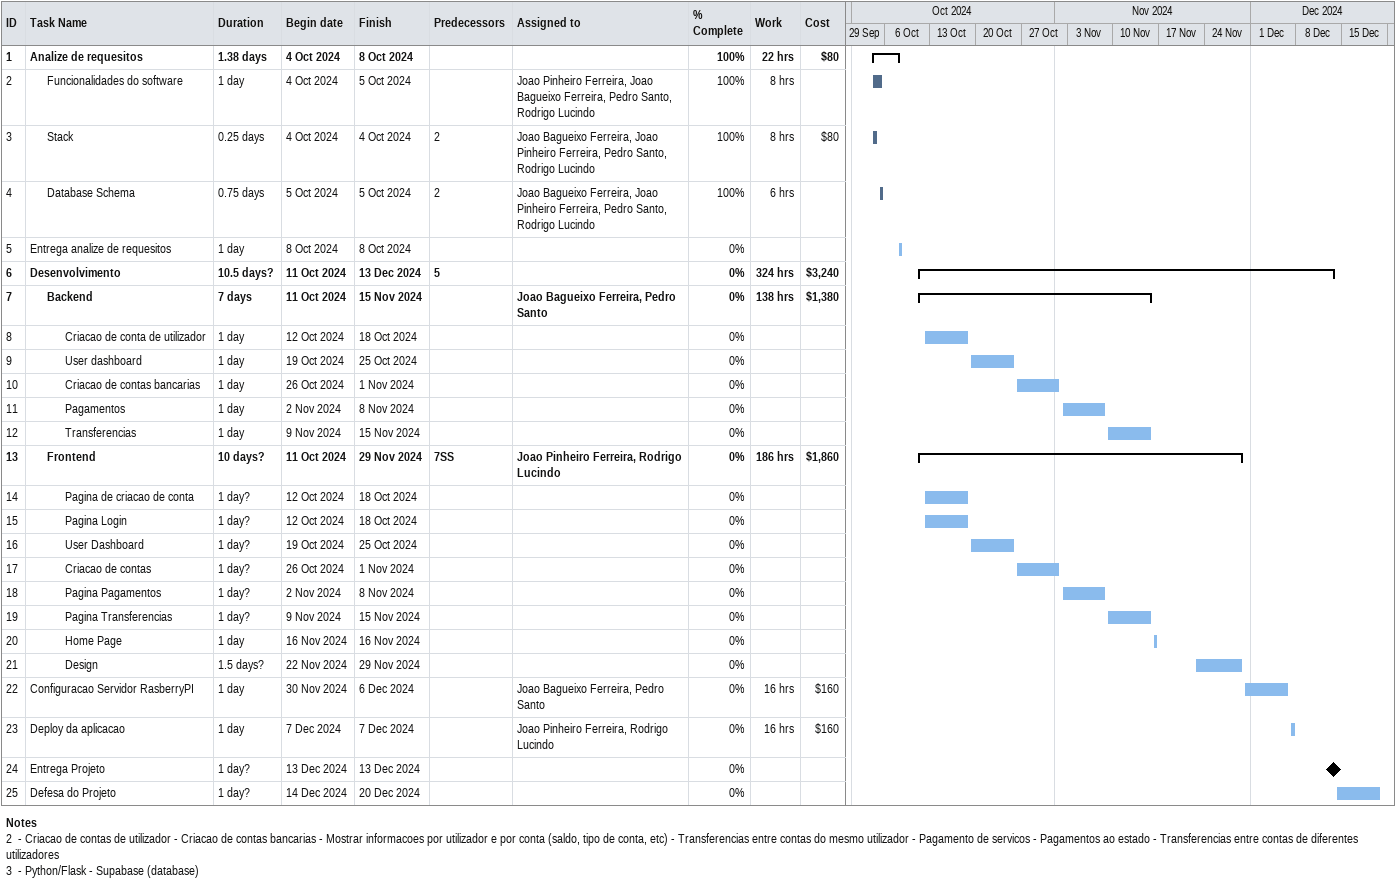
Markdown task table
| ID | Level | Task | Duration | Start | Finish | Predecessors | Resources | % complete | Work (h) | Cost ($) |
|---|---|---|---|---|---|---|---|---|---|---|
| 1 | 1 | **Analize de requesitos** | 1.38d | 2024-10-04 | 2024-10-08 |  |  | 100 | 22 | 80 |
| 2 | 2 | Funcionalidades do software | 1d | 2024-10-04 | 2024-10-05 |  | Joao Pinheiro Ferreira, Joao Bagueixo Ferreira, Pedro Santo, Rodrigo Lucindo | 100 | 8 |  |
| 3 | 2 | Stack | 0.25d | 2024-10-04 | 2024-10-04 | 2 | Joao Bagueixo Ferreira, Joao Pinheiro Ferreira, Pedro Santo, Rodrigo Lucindo | 100 | 8 | 80 |
| 4 | 2 | Database Schema | 0.75d | 2024-10-05 | 2024-10-05 | 2 | Joao Bagueixo Ferreira, Joao Pinheiro Ferreira, Pedro Santo, Rodrigo Lucindo | 100 | 6 |  |
| 5 | 1 | Entrega analize de requesitos | 1d | 2024-10-08 | 2024-10-08 |  |  | 0 |  |  |
| 6 | 1 | **Desenvolvimento** | 10.5d? | 2024-10-11 | 2024-12-13 | 5 |  | 0 | 324 | 3240 |
| 7 | 2 | **Backend** | 7d | 2024-10-11 | 2024-11-15 |  | Joao Bagueixo Ferreira, Pedro Santo | 0 | 138 | 1380 |
| 8 | 3 | Criacao de conta de utilizador | 1d | 2024-10-12 | 2024-10-18 |  |  | 0 |  |  |
| 9 | 3 | User dashboard | 1d | 2024-10-19 | 2024-10-25 |  |  | 0 |  |  |
| 10 | 3 | Criacao de contas bancarias | 1d | 2024-10-26 | 2024-11-01 |  |  | 0 |  |  |
| 11 | 3 | Pagamentos | 1d | 2024-11-02 | 2024-11-08 |  |  | 0 |  |  |
| 12 | 3 | Transferencias | 1d | 2024-11-09 | 2024-11-15 |  |  | 0 |  |  |
| 13 | 2 | **Frontend** | 10d? | 2024-10-11 | 2024-11-29 | 7SS | Joao Pinheiro Ferreira, Rodrigo Lucindo | 0 | 186 | 1860 |
| 14 | 3 | Pagina de criacao de conta | 1d? | 2024-10-12 | 2024-10-18 |  |  | 0 |  |  |
| 15 | 3 | Pagina Login | 1d? | 2024-10-12 | 2024-10-18 |  |  | 0 |  |  |
| 16 | 3 | User Dashboard | 1d? | 2024-10-19 | 2024-10-25 |  |  | 0 |  |  |
| 17 | 3 | Criacao de contas | 1d? | 2024-10-26 | 2024-11-01 |  |  | 0 |  |  |
| 18 | 3 | Pagina Pagamentos | 1d? | 2024-11-02 | 2024-11-08 |  |  | 0 |  |  |
| 19 | 3 | Pagina Transferencias | 1d? | 2024-11-09 | 2024-11-15 |  |  | 0 |  |  |
| 20 | 3 | Home Page | 1d | 2024-11-16 | 2024-11-16 |  |  | 0 |  |  |
| 21 | 3 | Design | 1.5d? | 2024-11-22 | 2024-11-29 |  |  | 0 |  |  |
| 22 | 1 | Configuracao Servidor RasberryPI | 1d | 2024-11-30 | 2024-12-06 |  | Joao Bagueixo Ferreira, Pedro Santo | 0 | 16 | 160 |
| 23 | 1 | Deploy da aplicacao | 1d | 2024-12-07 | 2024-12-07 |  | Joao Pinheiro Ferreira, Rodrigo Lucindo | 0 | 16 | 160 |
| 24 | 1 | Entrega Projeto | 1d? | 2024-12-13 | 2024-12-13 |  |  | 0 |  |  |
| 25 | 1 | Defesa do Projeto | 1d? | 2024-12-14 | 2024-12-20 |  |  | 0 |  |  |

Notes
- 2: - Criacao de contas de utilizador - Criacao de contas bancarias - Mostrar informacoes por utilizador e por conta (saldo, tipo de conta, etc) - Transferencias entre contas do mesmo utilizador - Pagamento de servicos - Pagamentos ao estado - Transferencias entre contas de diferentes utilizadores
- 3: - Python/Flask - Supabase (database)
